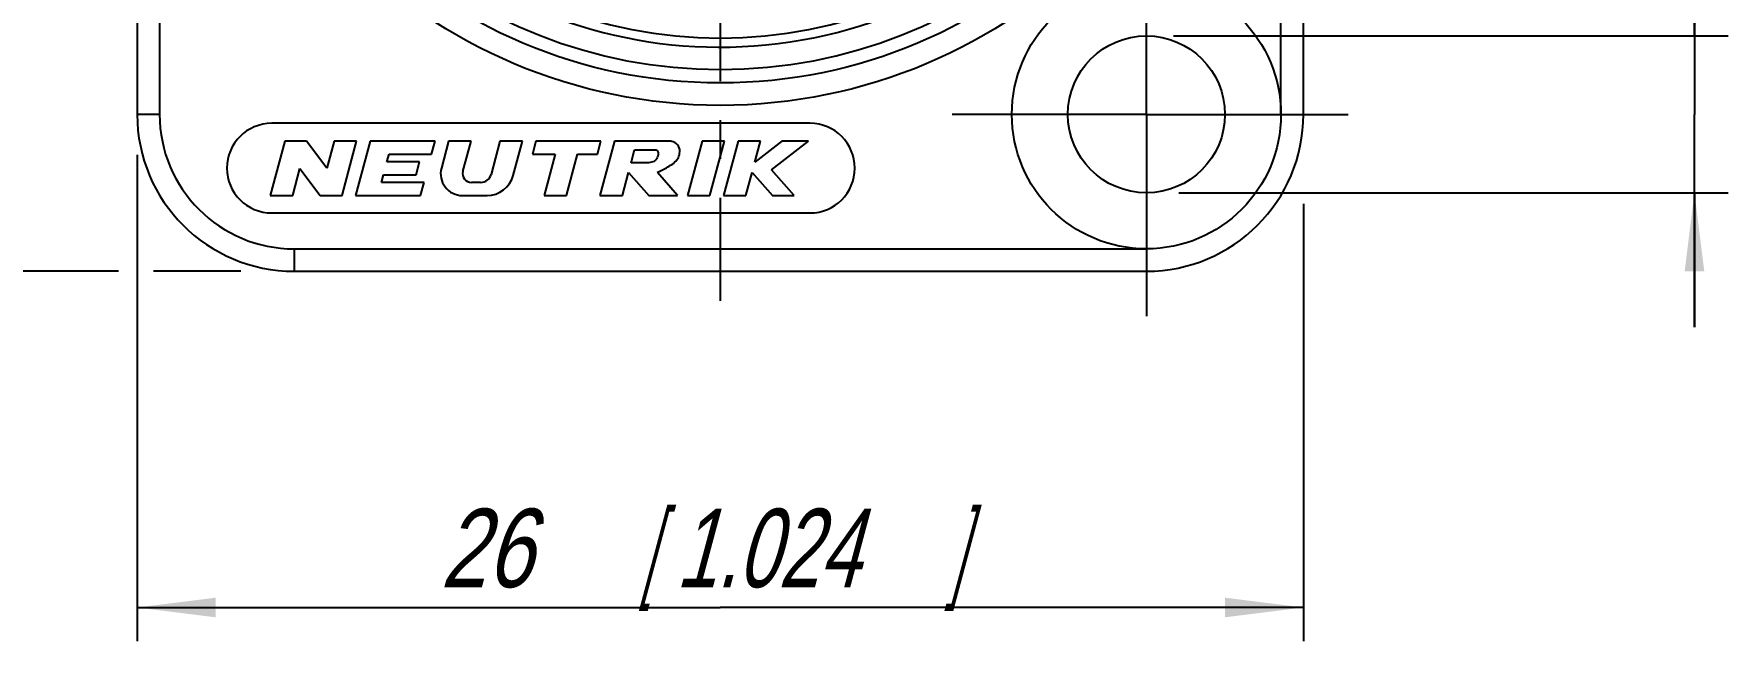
# Model space of a CAD drawing. Extents: x 0 to 420, y 0 to 297.
# Drawn here: x 63.1 to 138.6, y 176.6 to 203.7 of the extents above; entities that cross this region are included whole.
import ezdxf

# ---------------------------------------------------------------- set-up
doc = ezdxf.new("R2010")
doc.units = 0
doc.header["$LTSCALE"] = 23.1
doc.linetypes.add('CENTER', pattern=[0.6, 0.375, -0.075, 0.075, -0.075])
doc.layers.get('0').update_dxf_attribs({"linetype": 'CONTINUOUS'})
doc.layers.add('DEFAULT_1', color=7, linetype='CENTER')
doc.layers.add('ZEICHNUNGSBEMASSUNGEN', color=7, linetype='CONTINUOUS')
doc.styles.get("Standard").update_dxf_attribs({"font": 'txt', "width": 0.7})
doc.dimstyles.new('DIMSTYLE_5', dxfattribs={"dimtxt": 3.5, "dimasz": 3.5, "dimexe": 0.18, "dimexo": 0.0625, "dimgap": 0.09, "dimtad": 1, "dimdec": 3, "dimlfac": 0.5, "dimtxsty": 'STANDARD', "dimblk": '_FILLED', "dimblk1": '_FILLED', "dimblk2": '_FILLED', "dimcen": 0.09, "dimclrt": 5, "dimazin": 3, "dimtp": 0.2, "dimtm": 0.2, "dimtfac": 1, "dimtdec": 3, "dimtofl": 0, "dimtmove": 0, "dimatfit": 3, "dimtolj": 1})
doc.dimstyles.new('DIMSTYLE_6', dxfattribs={"dimtxt": 3.5, "dimasz": 3.5, "dimexe": 0.18, "dimexo": 0.0625, "dimgap": 0.09, "dimtad": 1, "dimdec": 3, "dimlfac": 0.5, "dimtxsty": 'STANDARD', "dimblk": '_FILLED', "dimblk1": '_FILLED', "dimblk2": '_FILLED', "dimcen": 0.09, "dimclrt": 5, "dimazin": 3, "dimtp": 0.3, "dimtm": 0.3, "dimtfac": 1, "dimtdec": 3, "dimtofl": 0, "dimtmove": 0, "dimatfit": 3, "dimtolj": 1})
doc.dimstyles.new('DIMSTYLE_7', dxfattribs={"dimtxt": 3.5, "dimasz": 3.5, "dimexe": 0.18, "dimexo": 0.0625, "dimgap": 0.09, "dimtad": 1, "dimdec": 3, "dimlfac": 0.5, "dimtxsty": 'STANDARD', "dimblk": '_FILLED', "dimblk1": '_FILLED', "dimblk2": '_FILLED', "dimcen": 0.09, "dimclrt": 5, "dimazin": 3, "dimtp": 0.1, "dimtm": 0.1, "dimtfac": 1, "dimtdec": 3, "dimtofl": 0, "dimtmove": 0, "dimatfit": 3, "dimtolj": 1})

# ---------------------------------------------------------------- blocks, each defined once
blk = doc.blocks.new('_FILLED')
at = {"color": 0, "linetype": 'BYBLOCK'}
blk.add_solid([(0, 0), (-1, 0.125), (-1, -0.125)], dxfattribs=at)
blk = doc.blocks.new('*D4')
at = {"layer": 'ZEICHNUNGSBEMASSUNGEN', "color": 2, "linetype": 'CONTINUOUS'}
for p, q in [((67.695, 198.285), (67.695, 176.598)), ((119.695, 196.112), (119.695, 176.598)), ((67.695, 178.098), (93.695, 178.098)), ((119.695, 178.098), (93.695, 178.098))]:
    blk.add_line(p, q, dxfattribs=at)
at = {"layer": 'ZEICHNUNGSBEMASSUNGEN', "color": 2, "linetype": 'CONTINUOUS', "xscale": 3.5, "yscale": 3.5, "zscale": 3.5, "rotation": 180}
blk.add_blockref('_FILLED', (67.695, 178.098), dxfattribs=at)
at = {"layer": 'ZEICHNUNGSBEMASSUNGEN', "color": 2, "linetype": 'CONTINUOUS', "xscale": 3.5, "yscale": 3.5, "zscale": 3.5}
blk.add_blockref('_FILLED', (119.695, 178.098), dxfattribs=at)
at = {"layer": 'ZEICHNUNGSBEMASSUNGEN', "color": 5, "linetype": 'CONTINUOUS', "oblique": 15}
for s, width, p in [('26', 0.785714, (81.205, 179.004)), ('[', 0.428571, (90.205, 179.004)), ('1.024', 0.7, (91.705, 179.004)), (']', 0.428571, (103.955, 179.004))]:
    blk.add_text(s, height=3.5, dxfattribs=dict(at, width=width)).set_placement(p)
blk = doc.blocks.new('*D5')
at = {"layer": 'ZEICHNUNGSBEMASSUNGEN', "color": 2, "linetype": 'CONTINUOUS'}
for p, q in [((72.519, 255.098), (54.462, 255.098)), ((55.962, 255.098), (55.962, 224.098)), ((55.962, 193.098), (55.962, 224.098)), ((66.856, 193.098), (54.462, 193.098)), ((72.313, 193.098), (68.418, 193.098))]:
    blk.add_line(p, q, dxfattribs=at)
at = {"layer": 'ZEICHNUNGSBEMASSUNGEN', "color": 2, "linetype": 'CONTINUOUS', "xscale": 3.5, "yscale": 3.5, "zscale": 3.5}
for p, rotation in [((55.962, 255.098), 90), ((55.962, 193.098), 270)]:
    blk.add_blockref('_FILLED', p, dxfattribs=dict(at, rotation=rotation))
at = {"layer": 'ZEICHNUNGSBEMASSUNGEN', "color": 5, "linetype": 'CONTINUOUS', "oblique": 15}
for s, width, p in [(']', 0.428571, (55.056, 234.04)), ('1.220', 0.7, (55.056, 221.79)), ('[', 0.428571, (55.056, 220.29)), ('31', 0.642857, (55.056, 212.29))]:
    blk.add_text(s, height=3.5, rotation=90, dxfattribs=dict(at, width=width)).set_placement(p)
blk = doc.blocks.new('*D9')
at = {"layer": 'ZEICHNUNGSBEMASSUNGEN', "color": 2, "linetype": 'CONTINUOUS'}
for p, q in [((137.132, 203.598), (137.132, 237.075)), ((137.132, 237.075), (137.132, 200.098)), ((113.899, 203.598), (138.632, 203.598)), ((137.132, 190.598), (137.132, 200.098)), ((114.144, 196.598), (138.632, 196.598)), ((137.132, 196.598), (137.132, 190.598))]:
    blk.add_line(p, q, dxfattribs=at)
at = {"layer": 'ZEICHNUNGSBEMASSUNGEN', "color": 2, "linetype": 'CONTINUOUS', "xscale": 3.5, "yscale": 3.5, "zscale": 3.5}
for p, rotation in [((137.132, 203.598), 270), ((137.132, 196.598), 90)]:
    blk.add_blockref('_FILLED', p, dxfattribs=dict(at, rotation=rotation))
at = {"layer": 'ZEICHNUNGSBEMASSUNGEN', "color": 5, "linetype": 'CONTINUOUS', "oblique": 15}
for s, width, p in [(']', 0.428571, (136.226, 235.575)), ('.138', 0.660714, (136.226, 226.325)), ('[', 0.428571, (136.226, 224.825)), ('3,5', 0.666667, (136.226, 214.325)), ('%%c', 1.333333, (136.226, 209.659))]:
    blk.add_text(s, height=3.5, rotation=90, dxfattribs=dict(at, width=width)).set_placement(p)

msp = doc.modelspace()

# ---------------------------------------------------------------- linework, layer by layer
at = {"color": 7, "linetype": 'CONTINUOUS'}
for p, q in [((67.6949, 248.0979), (67.6949, 200.0979)), ((119.6949, 200.0979), (119.6949, 248.0979)), ((97.6949, 199.6979), (73.6949, 199.6979)), ((74.278, 198.8979), (73.6299, 196.479)), ((75.2456, 198.8979), (74.278, 198.8979)), ((76.1531, 197.6971), (75.2456, 198.8979)), ((76.4749, 198.8979), (76.1531, 197.6971)), ((77.4766, 198.8979), (76.4749, 198.8979)), ((76.8285, 196.479), (77.4766, 198.8979)), ((78.0776, 198.8979), (77.4295, 196.479)), ((80.9803, 198.8979), (78.0776, 198.8979)), ((80.8248, 198.3174), (80.9803, 198.8979)), ((81.5813, 198.8979), (81.2596, 197.697)), ((82.583, 198.8979), (81.5813, 198.8979)), ((82.221, 197.5467), (82.583, 198.8979)), ((83.8694, 198.8979), (83.4729, 197.4181)), ((84.8711, 198.8979), (83.8694, 198.8979)), ((84.4631, 197.3754), (84.8711, 198.8979)), ((85.4721, 198.8979), (85.3165, 198.3174)), ((88.3748, 198.8979), (85.4721, 198.8979)), ((88.2192, 198.3174), (88.3748, 198.8979)), ((88.9758, 198.8979), (88.3277, 196.479)), ((91.3947, 198.8979), (88.9758, 198.8979)), ((92.8826, 198.8979), (92.2344, 196.479)), ((93.8843, 198.8979), (92.8826, 198.8979)), ((93.2361, 196.479), (93.8843, 198.8979)), ((94.4853, 198.8979), (93.8372, 196.479)), ((95.487, 198.8979), (94.4853, 198.8979)), ((95.2366, 197.9633), (95.487, 198.8979)), ((96.4442, 198.8979), (95.2366, 197.9633)), ((95.9798, 197.6209), (97.6299, 198.8979)), ((97.6299, 198.8979), (96.4442, 198.8979)), ((78.833, 197.9786), (78.9238, 198.3174)), ((80.2843, 197.9786), (78.833, 197.9786)), ((78.9238, 198.3174), (80.8248, 198.3174)), ((80.1288, 197.398), (80.2843, 197.9786)), ((85.3165, 198.3174), (86.3325, 198.3174)), ((86.3325, 198.3174), (85.8399, 196.479)), ((86.8416, 196.479), (87.3342, 198.3174)), ((87.3342, 198.3174), (88.2192, 198.3174)), ((89.7183, 197.9303), (89.8738, 198.5109)), ((90.4439, 197.9303), (89.7183, 197.9303)), ((89.8738, 198.5109), (90.8414, 198.5109)), ((74.6316, 196.479), (74.9534, 197.6798)), ((74.9534, 197.6798), (75.8609, 196.479)), ((78.5867, 197.0593), (78.6774, 197.398)), ((78.6774, 197.398), (80.1288, 197.398)), ((89.3294, 196.479), (89.6048, 197.507)), ((89.6048, 197.507), (90.5047, 196.479)), ((91.7906, 196.479), (90.8907, 197.507)), ((94.8389, 196.479), (95.1143, 197.507)), ((95.1143, 197.507), (96.0164, 196.479)), ((96.9818, 196.479), (95.9798, 197.6209)), ((73.6299, 196.479), (74.6316, 196.479)), ((75.8609, 196.479), (76.8285, 196.479)), ((77.4295, 196.479), (80.3322, 196.479)), ((80.4877, 197.0593), (78.5867, 197.0593)), ((80.3322, 196.479), (80.4877, 197.0593)), ((82.1942, 196.479), (83.2949, 196.479)), ((83.0056, 197.0595), (82.5948, 197.0595)), ((85.8399, 196.479), (86.8416, 196.479)), ((88.3277, 196.479), (89.3294, 196.479)), ((90.5047, 196.479), (91.7906, 196.479)), ((92.2344, 196.479), (93.2361, 196.479)), ((93.8372, 196.479), (94.8389, 196.479)), ((96.0164, 196.479), (96.9818, 196.479)), ((73.6949, 195.6979), (97.6949, 195.6979)), ((74.6949, 193.0979), (112.6949, 193.0979))]:
    msp.add_line(p, q, dxfattribs=at)
at = {"color": 9, "linetype": 'CONTINUOUS'}
for p, q in [((68.6949, 248.0979), (68.6949, 200.0979)), ((118.6949, 200.0979), (118.6949, 248.0979)), ((68.6949, 200.0979), (67.6949, 200.0979)), ((118.6949, 200.0979), (119.6949, 200.0979)), ((74.6949, 194.0979), (112.6949, 194.0979)), ((74.6949, 194.0979), (74.6949, 193.0979)), ((112.6949, 194.0979), (112.6949, 193.0979))]:
    msp.add_line(p, q, dxfattribs=at)
at = {"color": 7, "linetype": 'CONTINUOUS'}
for centre, radius in [((93.6949, 224.0979), 23.6), ((112.6949, 200.0979), 6), ((112.6949, 200.0979), 3.5)]:
    msp.add_circle(centre, radius, dxfattribs=at)
at = {"color": 9, "linetype": 'CONTINUOUS'}
msp.add_circle((93.6949, 224.0979), 22.6, dxfattribs=at)
for centre, radius, start, end in [((93.6949, 224.0979), 22, 100.634316, 79.365684), ((93.6949, 224.0979), 20.6, 98.393281, 81.606719), ((74.6949, 200.0979), 6, 180, 270)]:
    msp.add_arc(centre, radius, start, end, dxfattribs=at)
at = {"color": 7, "linetype": 'CONTINUOUS'}
for centre, radius, start, end in [((93.6949, 224.0979), 21, 98.527775, 98.5093), ((74.6949, 200.0979), 7, 180, 270), ((73.6949, 197.6979), 2, 90, 270), ((97.6949, 197.6979), 2, 270, 90), ((112.6949, 200.0979), 7, 270, 360), ((82.1942, 197.4465), 0.9676, 165, 270), ((82.5948, 197.4465), 0.387, 165, 270), ((83.0056, 197.5433), 0.4838, 270, 345), ((83.2949, 197.6884), 1.2095, 270, 345)]:
    msp.add_arc(centre, radius, start, end, dxfattribs=at)
for points, knots in [([(90.8907, 197.507), (91.0249, 197.5913), (91.3786, 197.7451), (91.7684, 198.0079), (91.9097, 198.3761), (91.8766, 198.6981), (91.6357, 198.8854), (91.459, 198.9064), (91.3947, 198.8979)], [0, 0, 0, 0, 0.2390704, 0.5035741, 0.6186257, 0.767269, 0.912799, 1, 1, 1, 1]), ([(90.8414, 198.5109), (90.8432, 198.5101), (90.8856, 198.4905), (90.9522, 198.3556), (90.8963, 198.1831), (90.7832, 197.9971), (90.6042, 197.9492), (90.4808, 197.9352), (90.4439, 197.9303)], [0, 0, 0, 0, 0.0068354, 0.1626219, 0.4226027, 0.593365, 0.8674694, 1, 1, 1, 1])]:
    msp.add_open_spline(points, degree=3, knots=knots, dxfattribs=at)
at = {"layer": 'DEFAULT_1', "color": 7, "linetype": 'CENTER'}
for p, q in [((93.6949, 224.0979), (93.6949, 191.7753)), ((112.6949, 200.0979), (112.6949, 209.0979)), ((112.6949, 200.0979), (103.6949, 200.0979)), ((112.6949, 200.0979), (118.6949, 200.0979)), ((112.6949, 200.0979), (112.6949, 194.0979)), ((119.6949, 200.0979), (121.6949, 200.0979)), ((112.6949, 193.0979), (112.6949, 191.0979))]:
    msp.add_line(p, q, dxfattribs=at)

# ---------------------------------------------------------------- dimensions: what is measured, and where the dimension line sits
at = {"layer": 'ZEICHNUNGSBEMASSUNGEN', "color": 2, "linetype": 'CONTINUOUS'}
for base, p1, p2, angle, dimstyle, picture, middle in [((55.9619, 193.0979), (72.5189, 255.0979), (72.3132, 193.0979), 270, 'DIMSTYLE_6', '*D5', (53.3061, 223.9153)), ((67.6949, 178.0979), (119.6949, 196.1116), (67.6949, 198.2851), 180, 'DIMSTYLE_5', '*D4', (93.3296, 180.7538))]:
    dim = msp.add_linear_dim(base=base, p1=p1, p2=p2, angle=angle, dimstyle=dimstyle, dxfattribs=at)
    dim.commit()
    dim.dimension.update_dxf_attribs({"geometry": picture, "text_midpoint": middle, "dimtype": 160})
dim = msp.add_linear_dim(base=(137.1323, 196.5979), p1=(113.8992, 203.5979), p2=(114.1443, 196.5979), angle=270, text='%%c<>', dimstyle='DIMSTYLE_7', dxfattribs=at)
dim.commit()
dim.dimension.update_dxf_attribs({"geometry": '*D9', "text_midpoint": (134.4765, 223.3669), "dimtype": 160})

doc.saveas('drawing.dxf')
